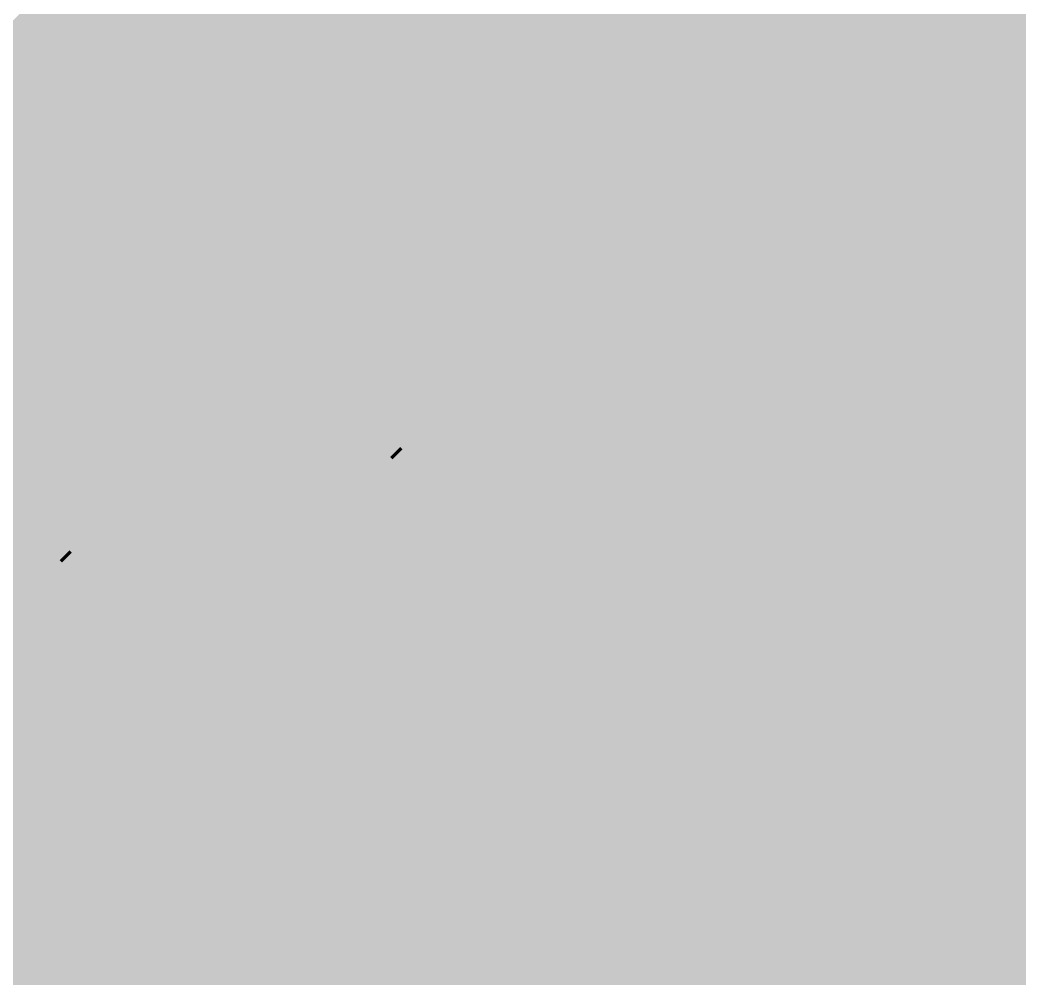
# Model space of a CAD drawing. Extents: x -5 to 208, y -5 to 206.
# Drawn here: x 96.77 to 107.61, y 139.96 to 150.35 of the extents above; entities that cross this region are included whole.
import ezdxf

# ---------------------------------------------------------------- set-up
doc = ezdxf.new("R2010")
doc.units = 0
doc.header["$MEASUREMENT"] = 0
doc.layers.get('0').update_dxf_attribs({"linetype": 'CONTINUOUS'})
for name, color, linetype in [('22-301-0_BOT', 7, 'CONTINUOUS'), ('22-301-0_DRD', 7, 'CONTINUOUS'), ('22-301-0_IN1', 1, 'CONTINUOUS'), ('22-301-0_IN2', 4, 'CONTINUOUS'), ('22-301-0_SMT', 5, 'CONTINUOUS'), ('22-301-0_SST', 10, 'CONTINUOUS'), ('22-301-0_TOP', 14, 'CONTINUOUS'), ('THRUHOLE_TAP', 11, 'CONTINUOUS')]:
    doc.layers.add(name, color=color, linetype=linetype)

# ---------------------------------------------------------------- blocks, each defined once
blk = doc.blocks.new('ROUND_66')
at = {"const_width": 0.35052}
blk.add_lwpolyline([(-0.17526, 0, 1), (0.17526, 0, 1)], format="xyb", close=True, dxfattribs=at)
blk = doc.blocks.new('ROUND_69')
at = {"const_width": 0.35052}
blk.add_lwpolyline([(-0.17526, 0, 1), (0.17526, 0, 1)], format="xyb", close=True, dxfattribs=at)
blk = doc.blocks.new('RECTANGLE_4')
blk.add_solid([(0.63627, 0.51308), (0.63627, -0.51308), (-0.63627, 0.51308), (-0.63627, -0.51308)])
blk = doc.blocks.new('RECTANGLE_6')
blk.add_solid([(0.4826, 0.4064), (0.4826, -0.4064), (-0.4826, 0.4064), (-0.4826, -0.4064)])
blk = doc.blocks.new('RECTANGLE_15')
blk.add_solid([(1.0795, 1.3716), (1.0795, -1.3716), (-1.0795, 1.3716), (-1.0795, -1.3716)])
blk = doc.blocks.new('RECTANGLE_19')
blk.add_solid([(1.3716, 1.0795), (1.3716, -1.0795), (-1.3716, 1.0795), (-1.3716, -1.0795)])
blk = doc.blocks.new('RECTANGLE_25')
blk.add_solid([(1.5494, 1.14935), (1.5494, -1.14935), (-1.5494, 1.14935), (-1.5494, -1.14935)])
blk = doc.blocks.new('SQUARE_34')
blk.add_solid([(0.25019, 0.25019), (0.25019, -0.25019), (-0.25019, 0.25019), (-0.25019, -0.25019)])
blk = doc.blocks.new('ROUND_74')
at = {"const_width": 0.10033}
blk.add_lwpolyline([(-0.050164, 0, 1), (0.050164, 0, 1)], format="xyb", close=True, dxfattribs=at)

msp = doc.modelspace()

# ---------------------------------------------------------------- linework, layer by layer
at = {"layer": '22-301-0_BOT', "const_width": 0.254}
msp.add_lwpolyline([(97.282, 137.287), (97.282, 155.956), (97.409, 156.083), (97.409, 167.005), (96.901, 167.513), (96.901, 169.291), (97.536, 169.926), (97.536, 172.212), (97.155, 172.593), (97.155, 176.403)], dxfattribs=at)
at = {"layer": '22-301-0_DRD', "const_width": 0.254}
for points in [[(96.647, 150.114), (97.028, 150.495)], [(96.139, 150.114), (96.647, 150.114)], [(98.806, 150.114), (98.425, 149.733)], [(98.806, 150.114), (98.425, 149.733)], [(99.314, 150.114), (98.806, 150.114)], [(99.314, 150.114), (98.806, 150.114)], [(99.695, 149.733), (99.314, 150.114)], [(99.695, 149.733), (99.314, 150.114)], [(98.425, 149.733), (98.425, 149.225)], [(98.425, 149.733), (98.425, 149.225)], [(99.695, 149.225), (99.695, 149.733)], [(99.695, 149.225), (99.695, 149.733)], [(98.425, 149.225), (98.806, 148.844)], [(98.425, 149.225), (98.806, 148.844)], [(99.314, 148.844), (99.695, 149.225)], [(99.314, 148.844), (99.695, 149.225)], [(103.759, 149.098), (103.378, 148.717)], [(103.759, 149.098), (103.378, 148.717)], [(103.759, 149.098), (103.378, 148.717)], [(104.267, 149.098), (103.759, 149.098)], [(104.267, 149.098), (103.759, 149.098)], [(104.267, 149.098), (103.759, 149.098)], [(104.648, 148.717), (104.267, 149.098)], [(104.648, 148.717), (104.267, 149.098)], [(104.648, 148.717), (104.267, 149.098)], [(98.806, 148.844), (99.314, 148.844)], [(98.806, 148.844), (99.314, 148.844)], [(103.378, 148.717), (103.378, 148.209)], [(103.378, 148.717), (103.378, 148.209)], [(103.378, 148.717), (103.378, 148.209)], [(104.648, 148.209), (104.648, 148.717)], [(104.648, 148.209), (104.648, 148.717)], [(104.648, 148.209), (104.648, 148.717)], [(103.378, 148.209), (103.759, 147.828)], [(103.378, 148.209), (103.759, 147.828)], [(103.378, 148.209), (103.759, 147.828)], [(104.267, 147.828), (104.648, 148.209)], [(104.267, 147.828), (104.648, 148.209)], [(104.267, 147.828), (104.648, 148.209)], [(103.759, 147.828), (104.267, 147.828)], [(103.759, 147.828), (104.267, 147.828)], [(103.759, 147.828), (104.267, 147.828)], [(102.743, 144.8562), (102.362, 144.4752)], [(102.743, 144.8562), (102.362, 144.4752)], [(103.251, 144.8562), (102.743, 144.8562)], [(103.251, 144.8562), (102.743, 144.8562)], [(103.632, 144.4752), (103.251, 144.8562)], [(103.632, 144.4752), (103.251, 144.8562)], [(102.362, 144.4752), (102.362, 143.9672)], [(102.362, 144.4752), (102.362, 143.9672)], [(103.632, 143.9672), (103.632, 144.4752)], [(103.632, 143.9672), (103.632, 144.4752)], [(102.362, 143.9672), (102.743, 143.5862)], [(102.362, 143.9672), (102.743, 143.5862)], [(103.251, 143.5862), (103.632, 143.9672)], [(103.251, 143.5862), (103.632, 143.9672)], [(102.743, 143.5862), (103.251, 143.5862)], [(102.743, 143.5862), (103.251, 143.5862)]]:
    msp.add_lwpolyline(points, dxfattribs=at)
at = {"layer": '22-301-0_IN1', "const_width": 0.254}
for points in [[(97.4598, 166.37), (97.4598, 137.94232)], [(99.06, 166.37), (99.06, 136.95172)], [(99.2886, 166.37), (99.2886, 136.91108)], [(99.5172, 166.37), (99.5172, 136.77392)], [(99.7458, 166.37), (99.7458, 121.412)], [(99.9744, 166.37), (99.9744, 121.412)], [(100.203, 166.37), (100.203, 121.412)], [(100.4316, 166.37), (100.4316, 121.412)], [(100.6602, 166.37), (100.6602, 121.412)], [(100.8888, 166.37), (100.8888, 121.412)], [(101.1174, 166.37), (101.1174, 121.412)], [(101.346, 166.37), (101.346, 121.412)], [(101.5746, 166.37), (101.5746, 121.412)], [(101.8032, 166.37), (101.8032, 121.412)], [(102.0318, 166.37), (102.0318, 121.412)], [(102.2604, 166.37), (102.2604, 121.412)], [(102.489, 166.37), (102.489, 121.412)], [(102.7176, 166.37), (102.7176, 121.412)], [(102.9462, 166.37), (102.9462, 121.412)], [(103.1748, 166.37), (103.1748, 121.412)], [(103.4034, 166.37), (103.4034, 121.412)], [(103.632, 166.37), (103.632, 121.412)], [(103.8606, 166.37), (103.8606, 121.412)], [(104.0892, 166.37), (104.0892, 121.412)], [(104.3178, 166.37), (104.3178, 121.412)], [(104.5464, 166.37), (104.5464, 121.412)], [(104.775, 166.37), (104.775, 121.412)], [(105.0036, 166.37), (105.0036, 121.412)], [(105.2322, 166.37), (105.2322, 121.412)], [(105.4608, 166.37), (105.4608, 121.412)], [(105.6894, 166.37), (105.6894, 121.412)], [(98.8314, 156.55544), (98.8314, 136.91108)], [(97.2312, 156.24302), (97.2312, 137.96518)], [(97.6884, 156.23794), (97.6884, 137.83056)], [(97.917, 156.08808), (97.917, 137.5283)], [(98.6028, 156.19222), (98.6028, 136.77392)], [(98.1456, 156.03728), (98.1456, 121.412)], [(98.3742, 156.06776), (98.3742, 121.412)], [(107.2896, 154.06624), (107.2896, 121.412)], [(107.5182, 154.00782), (107.5182, 121.412)], [(105.918, 153.80716), (105.918, 121.412)], [(107.061, 153.59888), (107.061, 121.412)], [(106.1466, 153.5049), (106.1466, 121.412)], [(106.3752, 153.39314), (106.3752, 121.412)], [(106.8324, 153.43124), (106.8324, 121.412)], [(106.6038, 153.37282), (106.6038, 121.412)], [(204.47, 150.4442), (97.00006, 150.4442)], [(97.0026, 150.44674), (97.0026, 137.90676)], [(96.774, 150.18512), (96.774, 139.0523)], [(117.75694, 150.2156), (96.81464, 150.2156)], [(117.60708, 149.987), (92.52712, 149.987)], [(117.55628, 149.7584), (92.69476, 149.7584)], [(116.57838, 149.5298), (92.75318, 149.5298)], [(116.37264, 149.3012), (92.73032, 149.3012)], [(116.2939, 149.0726), (92.61856, 149.0726)], [(110.37316, 148.844), (92.3163, 148.844)], [(110.0709, 148.6154), (80.645, 148.6154)], [(109.95914, 148.3868), (80.645, 148.3868)], [(109.93882, 148.1582), (80.645, 148.1582)], [(109.99724, 147.9296), (80.65008, 147.9296)], [(110.16488, 147.701), (80.69072, 147.701)], [(119.58828, 147.4724), (80.65008, 147.4724)], [(119.61876, 147.2438), (80.645, 147.2438)], [(112.80902, 147.0152), (80.645, 147.0152)], [(112.57788, 146.7866), (80.645, 146.7866)], [(112.48898, 146.558), (80.645, 146.558)], [(112.4839, 146.3294), (80.645, 146.3294)], [(112.56264, 146.1008), (80.645, 146.1008)], [(112.76838, 145.8722), (80.645, 145.8722)], [(119.08028, 145.6436), (80.645, 145.6436)], [(118.54688, 145.415), (80.645, 145.415)], [(118.37924, 145.1864), (80.645, 145.1864)], [(118.32082, 144.9578), (80.645, 144.9578)], [(118.34114, 144.7292), (80.645, 144.7292)], [(118.4529, 144.5006), (80.645, 144.5006)], [(118.75516, 144.272), (80.645, 144.272)], [(204.47, 144.0434), (80.645, 144.0434)], [(204.47, 143.8148), (80.645, 143.8148)], [(204.47, 143.5862), (80.645, 143.5862)], [(204.47, 143.3576), (80.645, 143.3576)], [(204.47, 143.129), (80.645, 143.129)], [(204.47, 142.9004), (80.645, 142.9004)], [(204.47, 142.6718), (80.645, 142.6718)], [(204.47, 142.4432), (80.645, 142.4432)], [(204.47, 142.2146), (80.645, 142.2146)], [(204.47, 141.986), (80.645, 141.986)], [(202.25512, 141.7574), (91.47302, 141.7574)], [(201.88428, 141.5288), (91.83878, 141.5288)], [(201.7141, 141.3002), (91.9607, 141.3002)], [(201.62774, 141.0716), (91.99118, 141.0716)], [(201.5998, 140.843), (91.94292, 140.843)], [(201.62774, 140.6144), (91.79052, 140.6144)], [(201.7141, 140.3858), (80.645, 140.3858)], [(201.88428, 140.1572), (80.645, 140.1572)], [(202.25512, 139.9286), (80.645, 139.9286)]]:
    msp.add_lwpolyline(points, dxfattribs=at)
msp.add_lwpolyline([(96.393, 150.06828, 0.4142136), (97.07372, 150.749)], format="xyb", dxfattribs=at)
at = {"layer": '22-301-0_IN2', "const_width": 0.254}
for points in [[(110.617, 152.019), (110.363, 151.765), (98.679, 151.765), (96.901, 149.987), (92.837, 149.987), (92.583, 150.241), (66.675, 150.241)], [(118.237, 149.733), (117.729, 150.241), (98.425, 150.241), (96.901, 148.717), (91.313, 148.717), (91.059, 148.971), (64.897, 148.971), (64.643, 148.717)], [(67.183, 148.209), (67.437, 148.463), (90.551, 148.463), (90.805, 148.209), (98.806, 148.209), (100.33, 149.733), (116.078, 149.733), (116.84, 148.971), (116.967, 148.971)], [(99.7331, 149.7838), (98.61296, 149.7838), (97.49536, 148.6662)], [(98.6028, 149.7711), (98.6028, 148.6662)], [(99.7331, 149.7838), (98.6155, 148.6662)], [(98.8314, 149.7838), (98.8314, 148.87956)], [(99.06, 149.7838), (99.06, 149.10816)], [(99.2886, 149.7838), (99.2886, 149.33676)], [(99.5172, 149.7838), (99.5172, 149.56536)], [(98.3742, 149.5425), (98.3742, 148.6662)], [(99.5299, 149.5806), (98.40976, 149.5806)], [(98.1456, 149.3139), (98.1456, 148.6662)], [(99.3013, 149.352), (98.18116, 149.352)], [(100.51796, 149.2758), (99.40036, 148.1582)], [(115.8875, 149.2758), (100.51796, 149.2758)], [(100.6602, 149.2758), (100.6602, 148.1582)], [(100.8888, 149.2758), (100.8888, 148.1582)], [(101.1174, 149.2758), (101.1174, 148.1582)], [(101.346, 149.2758), (101.346, 148.1582)], [(101.5746, 149.2758), (101.5746, 148.1582)], [(101.8032, 149.2758), (101.8032, 148.1582)], [(102.0318, 149.2758), (102.0318, 148.1582)], [(102.2604, 149.2758), (102.2604, 148.1582)], [(102.489, 149.2758), (102.489, 148.1582)], [(102.7176, 149.2758), (102.7176, 148.1582)], [(102.9462, 149.2758), (102.9462, 148.1582)], [(103.1748, 149.2758), (103.1748, 148.1582)], [(103.4034, 149.2758), (103.4034, 148.1582)], [(103.632, 149.2758), (103.632, 148.1582)], [(103.8606, 149.2758), (103.8606, 148.1582)], [(104.0892, 149.2758), (104.0892, 148.1582)], [(104.3178, 149.2758), (104.3178, 148.1582)], [(104.5464, 149.2758), (104.5464, 148.1582)], [(104.775, 149.2758), (104.775, 148.1582)], [(105.0036, 149.2758), (105.0036, 148.1582)], [(105.2322, 149.2758), (105.2322, 148.1582)], [(105.4608, 149.2758), (105.4608, 148.1582)], [(105.6894, 149.2758), (105.6894, 148.1582)], [(105.918, 149.2758), (105.918, 148.1582)], [(106.1466, 149.2758), (106.1466, 148.1582)], [(106.3752, 149.2758), (106.3752, 148.1582)], [(106.6038, 149.2758), (106.6038, 148.1582)], [(106.8324, 149.2758), (106.8324, 148.1582)], [(107.061, 149.2758), (107.061, 148.1582)], [(107.2896, 149.2758), (107.2896, 148.1582)], [(107.5182, 149.2758), (107.5182, 148.1582)], [(100.4316, 149.1869), (100.4316, 148.1582)], [(97.917, 149.0853), (97.917, 148.6662)], [(99.0727, 149.1234), (97.95256, 149.1234)], [(116.0399, 149.1234), (100.36556, 149.1234)], [(100.203, 148.9583), (100.203, 148.1582)], [(97.6884, 148.8567), (97.6884, 148.6662)], [(98.8441, 148.8948), (97.72396, 148.8948)], [(116.2685, 148.8948), (100.13696, 148.8948)], [(99.9744, 148.7297), (99.9744, 148.1582)], [(98.6155, 148.6662), (97.49536, 148.6662)], [(98.6155, 148.6662), (97.49536, 148.6662)], [(110.11408, 148.6662), (99.90836, 148.6662)], [(109.97692, 148.4376), (99.67976, 148.4376)], [(99.7458, 148.5011), (99.7458, 148.1582)], [(80.01, 147.701), (110.109, 147.701), (110.617, 148.209)], [(109.93628, 148.209), (99.45116, 148.209)], [(99.5172, 148.2725), (99.5172, 148.1582)], [(109.9185, 148.1582), (99.40036, 148.1582)], [(120.269, 147.447), (118.999, 146.177), (118.364, 146.177), (117.856, 145.669), (112.903, 145.669), (112.395, 146.177), (74.295, 146.177)], [(110.109, 147.2438), (80.645, 147.2438)], [(96.774, 147.2438), (96.774, 147.1422)], [(97.0026, 147.2438), (97.0026, 147.1422)], [(97.2312, 147.2438), (97.2312, 147.1422)], [(97.4598, 147.2438), (97.4598, 147.1422)], [(97.6884, 147.2438), (97.6884, 147.1422)], [(97.917, 147.2438), (97.917, 147.1422)], [(98.1456, 147.2438), (98.1456, 147.1422)], [(98.3742, 147.2438), (98.3742, 147.1422)], [(98.6028, 147.2438), (98.6028, 147.1422)], [(98.8314, 147.2438), (98.8314, 147.1422)], [(99.06, 147.2438), (99.06, 147.1422)], [(99.2886, 147.2438), (99.2886, 147.1422)], [(99.5172, 147.2438), (99.5172, 147.1422)], [(99.7458, 147.2438), (99.7458, 147.1422)], [(99.9744, 147.2438), (99.9744, 147.1422)], [(100.203, 147.2438), (100.203, 147.1422)], [(100.4316, 147.2438), (100.4316, 147.1422)], [(100.6602, 147.2438), (100.6602, 147.1422)], [(100.8888, 147.2438), (100.8888, 147.1422)], [(101.1174, 147.2438), (101.1174, 147.1422)], [(101.346, 147.2438), (101.346, 147.1422)], [(101.5746, 147.2438), (101.5746, 147.1422)], [(101.8032, 147.2438), (101.8032, 147.1422)], [(102.0318, 147.2438), (102.0318, 147.1422)], [(102.2604, 147.2438), (102.2604, 147.1422)], [(102.489, 147.2438), (102.489, 147.1422)], [(102.7176, 147.2438), (102.7176, 147.1422)], [(102.9462, 147.2438), (102.9462, 147.1422)], [(103.1748, 147.2438), (103.1748, 147.1422)], [(103.4034, 147.2438), (103.4034, 147.1422)], [(103.632, 147.2438), (103.632, 147.1422)], [(103.8606, 147.2438), (103.8606, 147.1422)], [(104.0892, 147.2438), (104.0892, 147.1422)], [(104.3178, 147.2438), (104.3178, 147.1422)], [(104.5464, 147.2438), (104.5464, 147.1422)], [(104.775, 147.2438), (104.775, 147.1422)], [(105.0036, 147.2438), (105.0036, 147.1422)], [(105.2322, 147.2438), (105.2322, 147.1422)], [(105.4608, 147.2438), (105.4608, 147.1422)], [(105.6894, 147.2438), (105.6894, 147.1422)], [(105.918, 147.2438), (105.918, 147.1422)], [(106.1466, 147.2438), (106.1466, 147.1422)], [(106.3752, 147.2438), (106.3752, 147.1422)], [(106.6038, 147.2438), (106.6038, 147.1422)], [(106.8324, 147.2438), (106.8324, 147.1422)], [(107.061, 147.2438), (107.061, 147.1422)], [(107.2896, 147.2438), (107.2896, 147.1422)], [(107.5182, 147.2438), (107.5182, 147.1422)], [(112.903, 147.1422), (80.645, 147.1422)], [(113.157, 146.431), (112.903, 146.685), (74.803, 146.685), (74.549, 146.939), (64.135, 146.939)], [(119.761, 145.669), (118.745, 145.669), (118.237, 145.161), (112.649, 145.161), (112.395, 145.415), (66.04, 145.415), (65.913, 145.542), (65.913, 145.669)], [(118.999, 144.907), (118.745, 144.653), (112.395, 144.653), (112.141, 144.907), (61.214, 144.907), (61.087, 144.78)], [(111.9505, 144.4498), (80.645, 144.4498)], [(96.774, 144.4498), (96.774, 140.2842)], [(97.0026, 144.4498), (97.0026, 140.2842)], [(97.2312, 144.4498), (97.2312, 140.2842)], [(97.4598, 144.4498), (97.4598, 140.2842)], [(97.6884, 144.4498), (97.6884, 140.2842)], [(97.917, 144.4498), (97.917, 140.2842)], [(98.1456, 144.4498), (98.1456, 140.2842)], [(98.3742, 144.4498), (98.3742, 140.2842)], [(98.6028, 144.4498), (98.6028, 140.2842)], [(98.8314, 144.4498), (98.8314, 140.2842)], [(99.06, 144.4498), (99.06, 140.2842)], [(99.2886, 144.4498), (99.2886, 140.2842)], [(99.5172, 144.4498), (99.5172, 140.2842)], [(99.7458, 144.4498), (99.7458, 140.2842)], [(99.9744, 144.4498), (99.9744, 140.2842)], [(100.203, 144.4498), (100.203, 140.2842)], [(100.4316, 144.4498), (100.4316, 140.2842)], [(100.6602, 144.4498), (100.6602, 140.2842)], [(100.8888, 144.4498), (100.8888, 140.2842)], [(101.1174, 144.4498), (101.1174, 140.2842)], [(101.346, 144.4498), (101.346, 140.2842)], [(101.5746, 144.4498), (101.5746, 140.2842)], [(101.8032, 144.4498), (101.8032, 140.2842)], [(102.0318, 144.4498), (102.0318, 140.2842)], [(102.2604, 144.4498), (102.2604, 140.2842)], [(102.489, 144.4498), (102.489, 140.2842)], [(102.7176, 144.4498), (102.7176, 140.2842)], [(102.9462, 144.4498), (102.9462, 140.2842)], [(103.1748, 144.4498), (103.1748, 140.2842)], [(103.4034, 144.4498), (103.4034, 140.2842)], [(103.632, 144.4498), (103.632, 140.2842)], [(103.8606, 144.4498), (103.8606, 140.2842)], [(104.0892, 144.4498), (104.0892, 140.2842)], [(104.3178, 144.4498), (104.3178, 140.2842)], [(104.5464, 144.4498), (104.5464, 140.2842)], [(104.775, 144.4498), (104.775, 140.2842)], [(105.0036, 144.4498), (105.0036, 140.2842)], [(105.2322, 144.4498), (105.2322, 140.2842)], [(105.4608, 144.4498), (105.4608, 140.2842)], [(105.6894, 144.4498), (105.6894, 140.2842)], [(105.918, 144.4498), (105.918, 140.2842)], [(106.1466, 144.4498), (106.1466, 140.2842)], [(106.3752, 144.4498), (106.3752, 140.2842)], [(106.6038, 144.4498), (106.6038, 140.2842)], [(106.8324, 144.4498), (106.8324, 140.2842)], [(107.061, 144.4498), (107.061, 140.2842)], [(107.2896, 144.4498), (107.2896, 140.2842)], [(107.5182, 144.4498), (107.5182, 140.2842)], [(112.0775, 144.3228), (80.645, 144.3228)], [(204.47, 144.0942), (80.645, 144.0942)], [(204.47, 143.8656), (80.645, 143.8656)], [(204.47, 143.637), (80.645, 143.637)], [(204.47, 143.4084), (80.645, 143.4084)], [(204.47, 143.1798), (80.645, 143.1798)], [(204.47, 142.9512), (80.645, 142.9512)], [(204.47, 142.7226), (80.645, 142.7226)], [(204.47, 142.494), (80.645, 142.494)], [(204.47, 142.2654), (80.645, 142.2654)], [(204.47, 142.0368), (80.645, 142.0368)], [(204.47, 141.8082), (80.645, 141.8082)], [(204.47, 141.5796), (91.79052, 141.5796)], [(202.11288, 141.351), (91.94292, 141.351)], [(201.94524, 141.1224), (91.99118, 141.1224)], [(201.88682, 140.8938), (91.9607, 140.8938)], [(201.90714, 140.6652), (91.83878, 140.6652)], [(202.0189, 140.4366), (91.47302, 140.4366)], [(119.507, 140.2842), (93.472, 140.2842)]]:
    msp.add_lwpolyline(points, dxfattribs=at)
at = {"layer": '22-301-0_SMT', "const_width": 0.254}
for points in [[(105.6005, 147.53082), (105.6005, 145.22958)], [(106.299, 147.53082), (105.6005, 147.53082)], [(105.7021, 147.53082), (105.7021, 145.22958)], [(105.9307, 147.53082), (105.9307, 145.22958)], [(106.1593, 147.53082), (106.1593, 145.22958)], [(106.299, 147.53082), (106.299, 146.23034)], [(106.299, 147.38858), (105.6005, 147.38858)], [(106.299, 147.15998), (105.6005, 147.15998)], [(106.299, 146.93138), (105.6005, 146.93138)], [(106.299, 146.70278), (105.6005, 146.70278)], [(106.299, 146.47418), (105.6005, 146.47418)], [(106.299, 146.24558), (105.6005, 146.24558)], [(107.29976, 146.23034), (106.299, 146.23034)], [(106.3879, 146.23034), (106.3879, 145.22958)], [(106.6165, 146.23034), (106.6165, 145.22958)], [(106.8451, 146.23034), (106.8451, 145.22958)], [(107.0737, 146.23034), (107.0737, 145.22958)], [(107.29976, 146.23034), (107.29976, 145.22958)], [(107.29976, 146.01698), (105.6005, 146.01698)], [(107.29976, 145.78838), (105.6005, 145.78838)], [(107.29976, 145.55978), (105.6005, 145.55978)], [(107.29976, 145.33118), (105.6005, 145.33118)], [(107.29976, 145.22958), (105.6005, 145.22958)], [(107.29976, 144.33042), (105.6005, 144.33042), (105.6005, 142.02918)], [(105.7021, 144.33042), (105.7021, 142.02918)], [(105.9307, 144.33042), (105.9307, 142.02918)], [(106.1593, 144.33042), (106.1593, 142.02918)], [(106.3879, 144.33042), (106.3879, 143.32966)], [(106.6165, 144.33042), (106.6165, 143.32966)], [(106.8451, 144.33042), (106.8451, 143.32966)], [(107.0737, 144.33042), (107.0737, 143.32966)], [(107.29976, 144.33042), (107.29976, 143.32966)], [(107.29976, 144.18818), (105.6005, 144.18818)], [(107.29976, 143.95958), (105.6005, 143.95958)], [(107.29976, 143.73098), (105.6005, 143.73098)], [(107.29976, 143.50238), (105.6005, 143.50238)], [(106.299, 143.32966), (106.299, 142.02918)], [(107.29976, 143.32966), (106.299, 143.32966)], [(106.299, 143.27378), (105.6005, 143.27378)], [(106.299, 143.04518), (105.6005, 143.04518)], [(106.299, 142.81658), (105.6005, 142.81658)], [(106.299, 142.58798), (105.6005, 142.58798)], [(106.299, 142.35938), (105.6005, 142.35938)], [(106.299, 142.13078), (105.6005, 142.13078)], [(106.299, 142.02918), (105.6005, 142.02918)]]:
    msp.add_lwpolyline(points, dxfattribs=at)
at = {"layer": '22-301-0_SST'}
for points, const_width in [([(104.24668, 149.67458), (103.34752, 149.67458), (103.34752, 157.66542), (104.24668, 157.66542)], 0.20066), ([(101.05644, 147.03044), (101.05898, 151.384), (101.05898, 153.0223), (97.06102, 153.0223), (97.0534, 145.8976), (97.5106, 145.4404), (100.711, 145.4404), (101.0666, 145.8722), (101.05644, 147.03044)], 0.1524), ([(102.87, 148.717), (101.6, 148.717), (101.346, 148.971), (101.346, 152.273), (103.124, 152.273), (103.124, 148.971), (102.87, 148.717)], 0.1524), ([(103.124, 150.241), (101.346, 150.241)], 0.1524), ([(105.45064, 147.80006), (105.39222, 147.62988), (105.03662, 147.62988), (104.97566, 147.80006), (104.97566, 148.4757), (105.03662, 148.64588), (105.39222, 148.64588), (105.45064, 148.4757)], 0.1524), ([(106.28884, 147.9677), (105.81386, 147.9677), (106.05262, 148.64588), (106.16946, 148.64588), (106.16946, 147.62988)], 0.1524), ([(107.12704, 147.62988), (106.65206, 147.62988), (107.12704, 148.30806), (107.12704, 148.4757), (107.06862, 148.64588), (106.71302, 148.64588), (106.65206, 148.4757)], 0.1524), ([(101.0158, 148.4122), (97.0788, 148.4122)], 0.1524), ([(107.9627, 147.54606), (107.61726, 147.54606), (107.61726, 148.39188)], 0.1524), ([(101.4095, 148.1455), (101.4095, 145.2245), (103.0478, 145.2245), (103.0478, 148.1455), (101.4095, 148.1455)], 0.1524), ([(104.9655, 145.2245), (104.9655, 148.1455), (103.3272, 148.1455), (103.3272, 145.2245), (104.9655, 145.2245)], 0.1524), ([(110.44936, 147.27936), (105.45064, 147.27936), (105.45064, 142.28064), (110.44936, 142.28064), (110.44936, 147.27936)], 0.1524), ([(100.6856, 146.31924), (100.6856, 146.03222)], 0.1524), ([(100.82276, 146.30146), (100.82276, 146.05)], 0.1524), ([(100.86086, 146.26336), (100.6094, 146.26336)], 0.1524), ([(100.87864, 146.1262), (100.59162, 146.1262)], 0.1524), ([(100.965, 145.7452), (100.8634, 145.6436)], 0.1524), ([(100.965, 145.7452), (100.9142, 145.6944)], 0.1524), ([(100.838, 145.669), (97.3328, 145.669), (97.5106, 145.4912)], 0.1524), ([(97.4344, 145.669), (97.4344, 145.5674)], 0.1524), ([(97.57156, 145.669), (97.57156, 145.4912)], 0.1524), ([(97.70872, 145.669), (97.70872, 145.4912)], 0.1524), ([(97.84588, 145.669), (97.84588, 145.4912)], 0.1524), ([(97.98304, 145.669), (97.98304, 145.4912)], 0.1524), ([(98.1202, 145.669), (98.1202, 145.4912)], 0.1524), ([(98.25736, 145.669), (98.25736, 145.4912)], 0.1524), ([(98.39452, 145.669), (98.39452, 145.4912)], 0.1524), ([(98.53168, 145.669), (98.53168, 145.4912)], 0.1524), ([(98.66884, 145.669), (98.66884, 145.4912)], 0.1524), ([(98.806, 145.669), (98.806, 145.4912)], 0.1524), ([(98.94316, 145.669), (98.94316, 145.4912)], 0.1524), ([(99.08032, 145.669), (99.08032, 145.4912)], 0.1524), ([(99.21748, 145.669), (99.21748, 145.4912)], 0.1524), ([(99.35464, 145.669), (99.35464, 145.4912)], 0.1524), ([(99.4918, 145.669), (99.4918, 145.4912)], 0.1524), ([(99.62896, 145.669), (99.62896, 145.4912)], 0.1524), ([(99.76612, 145.669), (99.76612, 145.4912)], 0.1524), ([(99.90328, 145.669), (99.90328, 145.4912)], 0.1524), ([(100.04044, 145.669), (100.04044, 145.4912)], 0.1524), ([(100.1776, 145.669), (100.1776, 145.4912)], 0.1524), ([(100.31476, 145.669), (100.31476, 145.4912)], 0.1524), ([(100.45192, 145.669), (100.45192, 145.4912)], 0.1524), ([(100.58908, 145.669), (100.58908, 145.4912)], 0.1524), ([(100.838, 145.6436), (100.711, 145.4912)], 0.1524), ([(100.72624, 145.669), (100.72624, 145.50898)], 0.1524), ([(100.9142, 145.6944), (100.838, 145.6436)], 0.1524), ([(100.838, 145.669), (100.8634, 145.6436)], 0.1524), ([(100.79482, 145.5928), (97.409, 145.5928)], 0.1524), ([(100.711, 145.4912), (97.5106, 145.4912)], 0.1524), ([(104.9655, 142.0495), (104.9655, 144.9705), (103.3272, 144.9705), (103.3272, 142.0495), (104.9655, 142.0495)], 0.1524), ([(97.06356, 143.16456), (97.06102, 138.811), (97.06102, 137.1727), (101.05898, 137.1727), (101.0666, 144.2974), (100.6094, 144.7546), (97.409, 144.7546), (97.0534, 144.3228), (97.06356, 143.16456)], 0.1524), ([(100.6094, 144.7038), (97.409, 144.7038), (97.282, 144.5514), (97.2058, 144.5006), (97.155, 144.4498)], 0.1524), ([(97.39376, 144.68602), (97.39376, 144.526)], 0.1524), ([(100.62464, 144.68856), (97.3963, 144.68856)], 0.1524), ([(97.53092, 144.7038), (97.53092, 144.526)], 0.1524), ([(97.66808, 144.7038), (97.66808, 144.526)], 0.1524), ([(97.80524, 144.7038), (97.80524, 144.526)], 0.1524), ([(97.9424, 144.7038), (97.9424, 144.526)], 0.1524), ([(98.07956, 144.7038), (98.07956, 144.526)], 0.1524), ([(98.21672, 144.7038), (98.21672, 144.526)], 0.1524), ([(98.35388, 144.7038), (98.35388, 144.526)], 0.1524), ([(98.49104, 144.7038), (98.49104, 144.526)], 0.1524), ([(98.6282, 144.7038), (98.6282, 144.526)], 0.1524), ([(98.76536, 144.7038), (98.76536, 144.526)], 0.1524), ([(98.90252, 144.7038), (98.90252, 144.526)], 0.1524), ([(99.03968, 144.7038), (99.03968, 144.526)], 0.1524), ([(99.17684, 144.7038), (99.17684, 144.526)], 0.1524), ([(99.314, 144.7038), (99.314, 144.526)], 0.1524), ([(99.45116, 144.7038), (99.45116, 144.526)], 0.1524), ([(99.58832, 144.7038), (99.58832, 144.526)], 0.1524), ([(99.72548, 144.7038), (99.72548, 144.526)], 0.1524), ([(99.86264, 144.7038), (99.86264, 144.526)], 0.1524), ([(99.9998, 144.7038), (99.9998, 144.526)], 0.1524), ([(100.13696, 144.7038), (100.13696, 144.526)], 0.1524), ([(100.27412, 144.7038), (100.27412, 144.526)], 0.1524), ([(100.41128, 144.7038), (100.41128, 144.526)], 0.1524), ([(100.54844, 144.7038), (100.54844, 144.526)], 0.1524), ([(100.6094, 144.7038), (100.7872, 144.526)], 0.1524), ([(101.4984, 144.29232), (101.4984, 144.70634), (102.5144, 144.70634)], 0.1524), ([(97.2566, 144.5514), (97.155, 144.4498)], 0.1524), ([(97.2566, 144.5514), (97.282, 144.526)], 0.1524), ([(100.7618, 144.5514), (97.282, 144.5514)], 0.1524), ([(100.6856, 144.6276), (100.6856, 144.526)], 0.1524), ([(100.7872, 144.526), (97.282, 144.526)], 0.1524), ([(97.3328, 144.16024), (97.3328, 143.87322)], 0.1524), ([(97.46996, 144.14246), (97.46996, 143.891)], 0.1524), ([(97.50806, 144.10436), (97.2566, 144.10436)], 0.1524), ([(97.52584, 143.9672), (97.23882, 143.9672)], 0.1524), ([(101.4984, 143.57096), (101.4984, 143.80972)], 0.1524), ([(101.4984, 143.69034), (102.5144, 143.69034), (102.34676, 143.80972)], 0.1524), ([(101.4984, 142.73276), (101.4984, 143.20774), (102.17658, 142.73276), (102.34676, 142.73276), (102.5144, 142.79372), (102.5144, 143.14932), (102.34676, 143.20774)], 0.1524), ([(101.69906, 141.7193), (101.53142, 141.78026), (101.53142, 142.13586), (101.69906, 142.19428), (102.37724, 142.19428), (102.54742, 142.13586), (102.54742, 141.78026), (102.37724, 141.7193)], 0.1524), ([(97.1042, 141.7828), (101.0412, 141.7828)], 0.1524), ([(101.53142, 141.00048), (101.53142, 141.2367)], 0.1524), ([(101.53142, 141.11986), (102.54742, 141.11986), (102.37724, 141.2367)], 0.1524), ([(104.48544, 137.06856), (108.839, 137.06602), (110.4773, 137.06602), (110.4773, 141.06398), (103.3526, 141.0716), (102.8954, 140.6144), (102.8954, 137.414), (103.3272, 137.0584), (104.48544, 137.06856)], 0.1524), ([(105.8672, 137.1092), (105.8672, 141.0462)], 0.1524), ([(103.124, 140.7922), (102.9462, 140.6144)], 0.1524), ([(103.124, 140.7922), (103.124, 137.287)], 0.1524), ([(103.124, 140.6906), (103.0224, 140.6906)], 0.1524), ([(103.0478, 140.716), (103.0478, 137.33018)], 0.1524), ([(102.9462, 140.6144), (102.9462, 137.414), (103.0986, 137.287), (103.1494, 137.2108), (103.2002, 137.16)], 0.1524), ([(103.124, 140.55344), (102.9462, 140.55344)], 0.1524), ([(101.53142, 140.28166), (101.53142, 140.51788)], 0.1524), ([(101.53142, 140.3985), (102.54742, 140.3985), (102.37724, 140.51788)], 0.1524), ([(103.124, 140.41628), (102.9462, 140.41628)], 0.1524), ([(103.124, 140.27912), (102.9462, 140.27912)], 0.1524), ([(103.124, 140.14196), (102.9462, 140.14196)], 0.1524), ([(103.124, 140.0048), (102.9462, 140.0048)], 0.1524), ([(101.86924, 139.44346), (101.86924, 139.9159), (102.54742, 139.67968), (102.54742, 139.5603), (101.53142, 139.5603)], 0.1524)]:
    msp.add_lwpolyline(points, dxfattribs=dict(at, const_width=const_width))
at = {"layer": '22-301-0_SST', "const_width": 0.1524}
for points in [[(100.7364, 146.3294, 0.4142136), (100.584, 146.177)], [(100.8888, 146.177, 0.4142136), (100.7364, 146.3294)], [(100.584, 146.177, 0.4142136), (100.7364, 146.0246)], [(100.7364, 146.0246, 0.4142136), (100.8888, 146.177)], [(97.3836, 144.1704, 0.4142136), (97.2312, 144.018)], [(97.536, 144.018, 0.4142136), (97.3836, 144.1704)], [(97.2312, 144.018, 0.4142136), (97.3836, 143.8656)], [(97.3836, 143.8656, 0.4142136), (97.536, 144.018)]]:
    msp.add_lwpolyline(points, format="xyb", dxfattribs=at)
at = {"layer": '22-301-0_TOP'}
for points, const_width in [([(102.235, 149.479), (102.362, 149.479), (103.759, 150.876), (103.759, 151.765), (105.156, 153.162), (117.475, 153.162), (118.618, 154.305), (118.618, 154.4066), (118.745, 154.5336)], 0.635), ([(99.06, 151.4348), (99.06, 149.479)], 0.635), ([(99.06, 149.479), (99.06, 151.4348)], 0.635), ([(106.045, 149.96922), (106.045, 145.82394), (105.95102, 145.72996)], 0.635), ([(102.235, 149.479), (102.235, 147.3962)], 0.635), ([(104.013, 148.463), (104.14, 148.336), (104.14, 147.3962)], 0.635), ([(104.14, 147.3962), (104.14, 148.336), (104.013, 148.463)], 0.635), ([(104.013, 148.463), (104.14, 148.336), (104.14, 147.3962)], 0.635), ([(106.299, 147.53082), (105.6005, 147.53082), (105.6005, 145.22958)], 0.254), ([(105.8291, 147.53082), (105.8291, 145.22958)], 0.254), ([(106.0577, 147.53082), (106.0577, 145.22958)], 0.254), ([(106.2863, 147.53082), (106.2863, 145.22958)], 0.254), ([(106.299, 147.53082), (106.299, 146.23034)], 0.254), ([(106.299, 147.51558), (105.6005, 147.51558)], 0.254), ([(106.299, 147.28698), (105.6005, 147.28698)], 0.254), ([(99.06, 143.1798), (99.06, 146.812), (99.2632, 146.812)], 0.635), ([(102.235, 145.9738), (100.4062, 145.9738), (100.1014, 145.9738), (99.2632, 146.812), (99.06, 147.0152)], 0.254), ([(99.2632, 146.812), (99.06, 147.0152)], 0.254), ([(99.2632, 146.812), (99.06, 147.0152)], 0.254), ([(100.4062, 145.9738), (99.568, 146.812), (99.2632, 146.812)], 0.635), ([(106.299, 147.05838), (105.6005, 147.05838)], 0.254), ([(106.299, 146.82978), (105.6005, 146.82978)], 0.254), ([(106.299, 146.60118), (105.6005, 146.60118)], 0.254), ([(106.299, 146.37258), (105.6005, 146.37258)], 0.254), ([(107.29976, 146.23034), (106.299, 146.23034)], 0.254), ([(106.5149, 146.23034), (106.5149, 145.22958)], 0.254), ([(106.7435, 146.23034), (106.7435, 145.22958)], 0.254), ([(106.9721, 146.23034), (106.9721, 145.22958)], 0.254), ([(107.2007, 146.23034), (107.2007, 145.22958)], 0.254), ([(107.29976, 146.23034), (107.29976, 145.22958)], 0.254), ([(104.14, 145.9738), (102.235, 145.9738)], 0.635), ([(107.29976, 146.14398), (105.6005, 146.14398)], 0.254), ([(102.235, 145.9738), (100.4062, 145.9738)], 0.254), ([(107.29976, 145.91538), (105.6005, 145.91538)], 0.254), ([(107.29976, 145.68678), (105.6005, 145.68678)], 0.254), ([(107.29976, 145.45818), (105.6005, 145.45818)], 0.254), ([(107.29976, 145.22958), (105.6005, 145.22958)], 0.254), ([(104.14, 144.2212), (102.997, 144.2212)], 0.635), ([(104.14, 144.2212), (102.997, 144.2212)], 0.635), ([(107.29976, 144.33042), (105.6005, 144.33042), (105.6005, 142.02918)], 0.254), ([(107.29976, 144.31518), (105.6005, 144.31518)], 0.254), ([(105.8291, 144.33042), (105.8291, 142.02918)], 0.254), ([(106.0577, 144.33042), (106.0577, 142.02918)], 0.254), ([(106.2863, 144.33042), (106.2863, 142.02918)], 0.254), ([(106.5149, 144.33042), (106.5149, 143.32966)], 0.254), ([(106.7435, 144.33042), (106.7435, 143.32966)], 0.254), ([(106.9721, 144.33042), (106.9721, 143.32966)], 0.254), ([(107.2007, 144.33042), (107.2007, 143.32966)], 0.254), ([(107.29976, 144.33042), (107.29976, 143.32966)], 0.254), ([(107.29976, 144.08658), (105.6005, 144.08658)], 0.254), ([(104.14, 142.7988), (105.5878, 142.7988), (105.95102, 143.16202), (105.95102, 143.83004)], 0.635), ([(107.29976, 143.85798), (105.6005, 143.85798)], 0.254), ([(107.29976, 143.62938), (105.6005, 143.62938)], 0.254), ([(115.7097, 129.2987), (115.7097, 130.5433), (112.268, 133.985), (104.14, 133.985), (101.854, 136.271), (101.854, 140.335), (99.06, 143.129), (99.06, 143.1798)], 0.635), ([(107.29976, 143.40078), (105.6005, 143.40078)], 0.254), ([(106.299, 143.32966), (106.299, 142.02918)], 0.254), ([(107.29976, 143.32966), (106.299, 143.32966)], 0.254), ([(106.299, 143.17218), (105.6005, 143.17218)], 0.254), ([(104.14, 142.7988), (104.4702, 142.4686), (104.4702, 139.065)], 0.635), ([(106.299, 142.94358), (105.6005, 142.94358)], 0.254), ([(106.299, 142.71498), (105.6005, 142.71498)], 0.254), ([(106.299, 142.48638), (105.6005, 142.48638)], 0.254), ([(106.299, 142.25778), (105.6005, 142.25778)], 0.254), ([(106.299, 142.02918), (105.6005, 142.02918)], 0.254)]:
    msp.add_lwpolyline(points, dxfattribs=dict(at, const_width=const_width))

# ---------------------------------------------------------------- block references
at = {"layer": '22-301-0_BOT'}
for p in [(99.06, 149.479), (104.013, 148.463), (102.997, 144.2212)]:
    msp.add_blockref('ROUND_66', p, dxfattribs=at)
at = {"layer": '22-301-0_IN1'}
for name, p in [('ROUND_66', (99.06, 149.479)), ('ROUND_66', (104.013, 148.463)), ('ROUND_69', (102.997, 144.2212))]:
    msp.add_blockref(name, p, dxfattribs=at)
at = {"layer": '22-301-0_IN2'}
for p in [(99.06, 149.479), (104.013, 148.463), (102.997, 144.2212)]:
    msp.add_blockref('ROUND_69', p, dxfattribs=at)
at = {"layer": '22-301-0_SMT'}
for name, p in [('RECTANGLE_25', (106.045, 149.96922)), ('RECTANGLE_4', (102.235, 149.479)), ('RECTANGLE_19', (99.06, 147.0152)), ('RECTANGLE_6', (102.235, 147.3962)), ('RECTANGLE_6', (104.14, 147.3962)), ('RECTANGLE_6', (102.235, 145.9738)), ('RECTANGLE_6', (104.14, 145.9738)), ('SQUARE_34', (105.95102, 145.72996)), ('RECTANGLE_6', (104.14, 144.2212)), ('RECTANGLE_19', (99.06, 143.1798)), ('SQUARE_34', (105.95102, 143.83004)), ('RECTANGLE_6', (104.14, 142.7988)), ('RECTANGLE_15', (104.4702, 139.065))]:
    msp.add_blockref(name, p, dxfattribs=at)
at = {"layer": '22-301-0_TOP'}
for name, p in [('RECTANGLE_25', (106.045, 149.96922)), ('RECTANGLE_4', (102.235, 149.479)), ('ROUND_66', (99.06, 149.479)), ('ROUND_66', (104.013, 148.463)), ('RECTANGLE_19', (99.06, 147.0152)), ('RECTANGLE_6', (102.235, 147.3962)), ('RECTANGLE_6', (104.14, 147.3962)), ('RECTANGLE_6', (102.235, 145.9738)), ('RECTANGLE_6', (104.14, 145.9738)), ('SQUARE_34', (105.95102, 145.72996)), ('RECTANGLE_6', (104.14, 144.2212)), ('ROUND_66', (102.997, 144.2212)), ('RECTANGLE_19', (99.06, 143.1798)), ('SQUARE_34', (105.95102, 143.83004)), ('RECTANGLE_6', (104.14, 142.7988)), ('RECTANGLE_15', (104.4702, 139.065))]:
    msp.add_blockref(name, p, dxfattribs=at)
at = {"layer": 'THRUHOLE_TAP'}
for p in [(99.06, 149.479), (104.013, 148.463), (102.997, 144.2212)]:
    msp.add_blockref('ROUND_74', p, dxfattribs=at)

doc.saveas('drawing.dxf')
